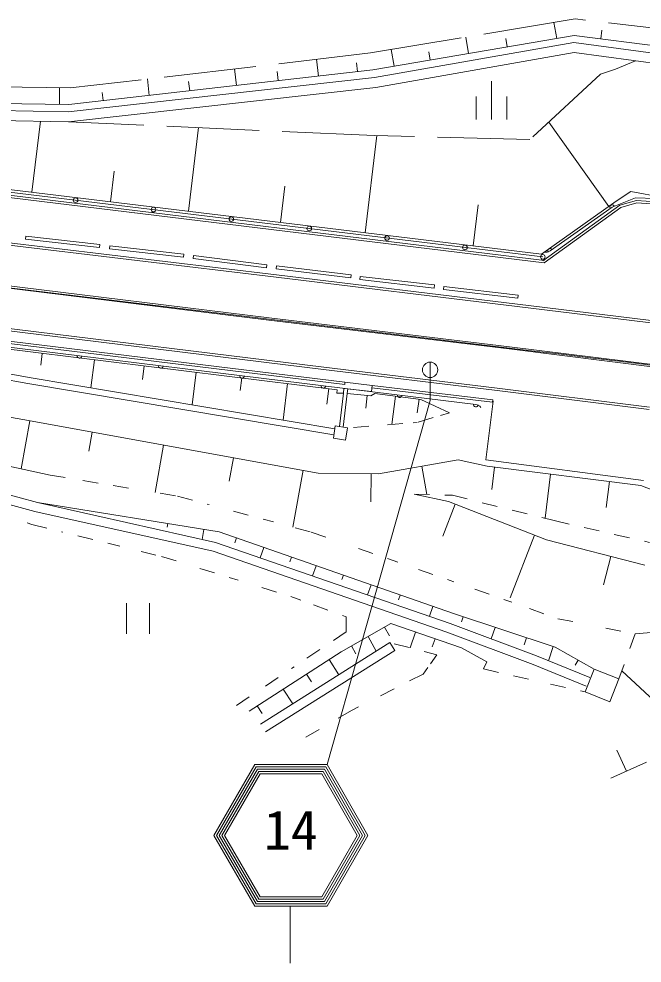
# Model space of a CAD drawing. Units: millimetres, scale not verified. Extents: x 40000 to 680000, y 20000 to 380000.
# Drawn here: x 182611 to 223102, y 248541 to 309912 of the extents above; entities that cross this region are included whole.
import ezdxf
from ezdxf.enums import TextEntityAlignment as Align

# ---------------------------------------------------------------- set-up
doc = ezdxf.new("R2010")
doc.units = ezdxf.units.MM
doc.header["$LTSCALE"] = 1000
for name, pattern in [('CHAIN', [18.5, 12, -1.5, 3.5, -1.5]), ('DASHED', [7.5, 6, -1.5]), ('USER1', [2, 1, -1])]:
    doc.linetypes.add(name, pattern=pattern)
for name, color, linetype, lineweight in [('M-STR-STRC', 7, 'Continuous', 13), ('M-TTL', 7, 'Continuous', 13), ('M-TTL-LINE', 7, 'Continuous', 50)]:
    doc.layers.add(name, color=color, linetype=linetype, lineweight=lineweight)
doc.styles.add('ＭＳ ゴシック', font='')
doc.styles.get('ＭＳ ゴシック').set_extended_font_data('MS Gothic')

msp = doc.modelspace()

# ---------------------------------------------------------------- linework, layer by layer
at = {"layer": 'M-STR-STRC'}
for p, q in [((202633, 261441), (209329, 285101)), ((197940, 261441), (195284, 256841)), ((197940, 261441), (202633, 261441)), ((202633, 261441), (205288, 256841)), ((198026, 261291), (195457, 256841)), ((198113, 261141), (195630, 256841)), ((198200, 260991), (195804, 256841)), ((198286, 260841), (195977, 256841)), ((198026, 261291), (202546, 261291)), ((198113, 261141), (202459, 261141)), ((198200, 260991), (202373, 260991)), ((198286, 260841), (202286, 260841)), ((202286, 260841), (204596, 256841)), ((202373, 260991), (204769, 256841)), ((202459, 261141), (204942, 256841)), ((202546, 261291), (205115, 256841)), ((197940, 252241), (195284, 256841)), ((198026, 252391), (195457, 256841)), ((198113, 252541), (195630, 256841)), ((198200, 252691), (195804, 256841)), ((198286, 252841), (195977, 256841)), ((202286, 252841), (204596, 256841)), ((202373, 252691), (204769, 256841)), ((202459, 252541), (204942, 256841)), ((202546, 252391), (205115, 256841)), ((202633, 252241), (205288, 256841)), ((202633, 252241), (197940, 252241)), ((202546, 252391), (198026, 252391)), ((202459, 252541), (198113, 252541)), ((202373, 252691), (198200, 252691)), ((202286, 252841), (198286, 252841)), ((200237, 252241), (200237, 248541))]:
    msp.add_line(p, q, dxfattribs=at)
at = {"layer": 'M-TTL', "linetype": 'DASHED'}
for p, q in [((218744, 309912), (205457, 307696)), ((226881, 308956), (218744, 309912)), ((205457, 307696), (185941, 305421)), ((222671, 307177), (221370, 306646)), ((220407, 306316), (215801, 302066)), ((221370, 306646), (220407, 306316)), ((185941, 305421), (165907, 305747)), ((205705, 302328), (185841, 303230)), ((215801, 302066), (205705, 302328)), ((184634, 280260), (181951, 280839)), ((183158, 277147), (183447, 277051))]:
    msp.add_line(p, q, dxfattribs=at)
at = {"layer": 'M-TTL'}
for p, q in [((217375, 309684), (217553, 308638)), ((218689, 308831), (205597, 306601)), ((211648, 308729), (211830, 307663)), ((226810, 307789), (218689, 308831)), ((220495, 309179), (220422, 308609)), ((205708, 306104), (218671, 308380)), ((214239, 308646), (214334, 308089)), ((218671, 308380), (226737, 307283)), ((205800, 305460), (218683, 307722)), ((206803, 307921), (206988, 306838)), ((209240, 307781), (209332, 307237)), ((218683, 307722), (226687, 306634)), ((201954, 307288), (202078, 306199)), ((204553, 307060), (204618, 306489)), ((205597, 306601), (185858, 304344)), ((196623, 306666), (196746, 305589)), ((199385, 306483), (199452, 305898)), ((185810, 303881), (205708, 306104)), ((190958, 306006), (191080, 304941)), ((193641, 305834), (193708, 305242)), ((213320, 305867), (213320, 303367)), ((185256, 305432), (185241, 304353)), ((185841, 303230), (205800, 305460)), ((188016, 305137), (188078, 304598)), ((185858, 304344), (165820, 304636)), ((212320, 304867), (212320, 303367)), ((214320, 303367), (214320, 304867)), ((165835, 304212), (185810, 303881)), ((165805, 303562), (185841, 303230)), ((184013, 303261), (183452, 298642)), ((217038, 303207), (220932, 297724)), ((194288, 302846), (193628, 297407)), ((205869, 302323), (205103, 296015)), ((166065, 300751), (216568, 294625)), ((165910, 300251), (216749, 294056)), ((165928, 300399), (216767, 294205)), ((166057, 300590), (216651, 294441)), ((188807, 300006), (188566, 298021)), ((199898, 299035), (199612, 296681)), ((222669, 298273), (221153, 297678)), ((221419, 298070), (222359, 298692)), ((222359, 298692), (225274, 298141)), ((223952, 298241), (222669, 298273)), ((212456, 297835), (212131, 295163)), ((216568, 294625), (221419, 298070)), ((221658, 297798), (216661, 294178)), ((221725, 297661), (216749, 294056)), ((221153, 297678), (217120, 294833)), ((222741, 298108), (221658, 297798)), ((222757, 297957), (221725, 297661)), ((223986, 298017), (222741, 298108)), ((223966, 297868), (222757, 297957)), ((199342, 293281), (177461, 295898)), ((199324, 293132), (177443, 295749)), ((183044, 295600), (183067, 295799)), ((187839, 295050), (183044, 295600)), ((183067, 295799), (187862, 295249)), ((187862, 295249), (187839, 295050)), ((188499, 294961), (188521, 295160)), ((193306, 294430), (188499, 294961)), ((188521, 295160), (193328, 294629)), ((193328, 294629), (193306, 294430)), ((193941, 294331), (193965, 294530)), ((198696, 293736), (193941, 294331)), ((193965, 294530), (198721, 293934)), ((198721, 293934), (198696, 293736)), ((199330, 293666), (199355, 293865)), ((204172, 293071), (199330, 293666)), ((199355, 293865), (204196, 293269)), ((178214, 292860), (198857, 290335)), ((178233, 293009), (198875, 290484)), ((214987, 291221), (199324, 293132)), ((215005, 291370), (199342, 293281)), ((204196, 293269), (204172, 293071)), ((204762, 292973), (204785, 293171)), ((209583, 292419), (204762, 292973)), ((204785, 293171), (209605, 292618)), ((209605, 292618), (209583, 292419)), ((210199, 292327), (210222, 292526)), ((215034, 291763), (210199, 292327)), ((210222, 292526), (215057, 291961)), ((215057, 291961), (215034, 291763)), ((171038, 290989), (202412, 287133)), ((171057, 291138), (202430, 287282)), ((214987, 291221), (224392, 290073)), ((215005, 291370), (224411, 290222)), ((170682, 290338), (203797, 286293)), ((198857, 290335), (214475, 288457)), ((198875, 290484), (214493, 288605)), ((170664, 290189), (203779, 286144)), ((170671, 289827), (203298, 285810)), ((170704, 289946), (202396, 286065)), ((170966, 288804), (183268, 286610)), ((224108, 287249), (214474, 288457)), ((224127, 287398), (214493, 288605)), ((170896, 288410), (183200, 286216)), ((184036, 287413), (184130, 288170)), ((187294, 285934), (187518, 287753)), ((190638, 286463), (190747, 287355)), ((202430, 287282), (213519, 285932)), ((209329, 287601), (209329, 285101)), ((183268, 286610), (203140, 283274)), ((193862, 284832), (194122, 286940)), ((202412, 287133), (213501, 285783)), ((182875, 283869), (169200, 286269)), ((183200, 286216), (203077, 282879)), ((196990, 285763), (197090, 286574)), ((199771, 283840), (200062, 286209)), ((202396, 286065), (212296, 284847)), ((203797, 286293), (203779, 286144)), ((203797, 286293), (205563, 286082)), ((205563, 286082), (205516, 285684)), ((205563, 286082), (213401, 285143)), ((202619, 284881), (202742, 285879)), ((203257, 285576), (203298, 285810)), ((203696, 285586), (203257, 285576)), ((203433, 283414), (203696, 285586)), ((203680, 283375), (203944, 285559)), ((203696, 285586), (203728, 285901)), ((203749, 285895), (205516, 285684)), ((203944, 285559), (203976, 285868)), ((205475, 285418), (203944, 285559)), ((205151, 284604), (205228, 285440)), ((205475, 285418), (205739, 285573)), ((205546, 285933), (213383, 284994)), ((205739, 285573), (208728, 285180)), ((206845, 283559), (207087, 285396)), ((213501, 285783), (223557, 284529)), ((213519, 285932), (223575, 284678)), ((208497, 284314), (208613, 285195)), ((208728, 285180), (210589, 284316)), ((212939, 281255), (213420, 285062)), ((213383, 284994), (213401, 285143)), ((182762, 280664), (183328, 283787)), ((202063, 280393), (182875, 283869)), ((187157, 281820), (187380, 283053)), ((203041, 282651), (203169, 283456)), ((203169, 283456), (203951, 283332)), ((203951, 283332), (203823, 282526)), ((203823, 282526), (203041, 282651)), ((191458, 279137), (192015, 282213)), ((196275, 279859), (196552, 281391)), ((205978, 280338), (211143, 281252)), ((211143, 281252), (213032, 280833)), ((223188, 279914), (212939, 281255)), ((200417, 276878), (201086, 280570)), ((209117, 279003), (208793, 280836)), ((213032, 280833), (223015, 279583)), ((213331, 279315), (213514, 280772)), ((202063, 280393), (205978, 280338)), ((205481, 278530), (205507, 280345)), ((216801, 277452), (217159, 280316)), ((183811, 278476), (179942, 279527)), ((220768, 278158), (220978, 279838)), ((223015, 279583), (228497, 277414)), ((183654, 277897), (179782, 278949)), ((210524, 278543), (208285, 279029)), ((195394, 275890), (183811, 278476)), ((183811, 278476), (195630, 276572)), ((210150, 276299), (210962, 278371)), ((216881, 276049), (210524, 278543)), ((195224, 275314), (183654, 277897)), ((192253, 276884), (192290, 277110)), ((194527, 276083), (194631, 276733)), ((195630, 276572), (210837, 271257)), ((196633, 275865), (196744, 276183)), ((214529, 272291), (216120, 276348)), ((210629, 270618), (195394, 275890)), ((198289, 274888), (198524, 275561)), ((223277, 274414), (216881, 276049)), ((210425, 270054), (195224, 275314)), ((220603, 273118), (221078, 274976)), ((200213, 274626), (200321, 274933)), ((201697, 273709), (201928, 274371)), ((203601, 273469), (203700, 273751)), ((205262, 272475), (205489, 273126)), ((189593, 271940), (189593, 269940)), ((191093, 271940), (191093, 269940)), ((207265, 272147), (207376, 272466)), ((209279, 271085), (209502, 271723)), ((210837, 271257), (217457, 269074)), ((211369, 270715), (211478, 271045)), ((203542, 268782), (206780, 270606)), ((206686, 269806), (206366, 270373)), ((206780, 270606), (211360, 269023)), ((208035, 269030), (208387, 270051)), ((216014, 267956), (210425, 270054)), ((216233, 268515), (210629, 270618)), ((213301, 269615), (213548, 270363)), ((224707, 270105), (222652, 269937)), ((205832, 268815), (205294, 269769)), ((209468, 269090), (209650, 269615)), ((215445, 269227), (215597, 269687)), ((206716, 269373), (198314, 264070)), ((207036, 268865), (198634, 263563)), ((204510, 268649), (204220, 269164)), ((207036, 268865), (206716, 269373)), ((211360, 269023), (213021, 268118)), ((217024, 268191), (217329, 269116)), ((217457, 269074), (219993, 267644)), ((197577, 264921), (203542, 268782)), ((203402, 267281), (202759, 268275)), ((219699, 267096), (216233, 268515)), ((218750, 267905), (218938, 268239)), ((213021, 268118), (212805, 267661)), ((219472, 266541), (216014, 267956)), ((219408, 266163), (219993, 267644)), ((219993, 267644), (221599, 267009)), ((201618, 266831), (201296, 267328)), ((221599, 267009), (221014, 265528)), ((221792, 267547), (225642, 263947)), ((200403, 265388), (199781, 266348)), ((221014, 265528), (219408, 266163)), ((198423, 264765), (198102, 265261)), ((221470, 262376), (222079, 261011)), ((223392, 261597), (221061, 260557))]:
    msp.add_line(p, q, dxfattribs=at)
at = {"layer": 'M-TTL', "linetype": 'USER1'}
for p, q in [((210589, 284316), (210005, 284142)), ((207558, 283615), (206082, 283499)), ((208482, 283687), (208227, 283667)), ((209517, 283996), (208482, 283687)), ((205347, 283441), (203951, 283332)), ((184634, 280260), (185608, 280100)), ((186770, 279908), (190445, 279304)), ((191796, 279082), (192918, 278897)), ((192918, 278897), (194976, 278343)), ((208285, 279029), (210774, 278950)), ((210774, 278950), (217398, 277303)), ((196550, 277919), (199149, 277219)), ((183447, 277051), (185460, 276555)), ((200560, 276839), (201605, 276558)), ((217398, 277303), (223577, 275887)), ((186437, 276314), (189171, 275640)), ((201605, 276558), (203304, 275967)), ((190545, 275302), (191873, 274975)), ((191873, 274975), (193078, 274600)), ((204672, 275490), (207224, 274602)), ((194373, 274198), (196868, 273424)), ((208571, 274133), (210640, 273413)), ((210640, 273413), (210872, 273330)), ((198401, 272948), (200272, 272368)), ((212225, 272849), (214636, 271992)), ((200272, 272368), (200935, 272125)), ((201748, 271827), (203865, 271051)), ((215784, 271584), (217630, 270928)), ((203865, 271051), (203871, 270067)), ((217630, 270928), (219266, 270605)), ((203871, 270067), (203046, 269514)), ((220749, 270313), (222652, 269937)), ((222652, 269937), (222300, 268958)), ((202159, 268918), (200325, 267687)), ((207971, 269047), (206716, 269373)), ((209775, 268578), (208942, 268794)), ((209775, 268578), (209357, 267997)), ((209190, 267764), (208878, 267331)), ((212805, 267661), (213903, 267412)), ((221937, 267950), (221599, 267009)), ((199465, 267109), (198067, 266171)), ((208878, 267331), (207628, 266695)), ((214743, 267221), (216371, 266852)), ((206990, 266370), (205310, 265514)), ((217143, 266677), (219408, 266163)), ((197573, 265839), (196370, 265032)), ((204671, 265189), (204218, 264958)), ((204218, 264958), (203064, 264285)), ((202121, 263735), (200617, 262857))]:
    msp.add_line(p, q, dxfattribs=at)
at = {"layer": 'M-TTL'}
for centre, radius in [((186294, 298131), 150), ((191354, 297516), 150), ((196413, 296901), 150), ((201473, 296286), 150), ((206532, 295671), 150), ((211591, 295056), 150), ((216651, 294441), 150), ((209329, 287101), 500)]:
    msp.add_circle(centre, radius, dxfattribs=at)
for centre, radius, start, end in [((221153, 297678), 150, 21.44944, 215.19623), ((216832, 295242), 500, 260.19623, 305.19623), ((217120, 294833), 150, 35.19623, 215.19623), ((186550, 288006), 150, 173.01805, 353.01805), ((191832, 287359), 150, 173.01805, 353.01805), ((197114, 286712), 150, 173.01805, 353.01805), ((202396, 286065), 150, 173.01805, 352.98436), ((207346, 285456), 150, 172.98436, 352.98436), ((212296, 284847), 150, 172.98436, 352.98436), ((212235, 284351), 500, 37.98436, 82.98436)]:
    msp.add_arc(centre, radius, start, end, dxfattribs=at)
at = {"layer": 'M-TTL-LINE', "color": 2, "lineweight": 13}
msp.add_line((131273, 298553), (216463, 288279), dxfattribs=at)
at = {"layer": 'M-TTL-LINE', "color": 2, "linetype": 'CHAIN', "lineweight": 13}
msp.add_open_spline([(216463, 288279), (221978, 287615), (227494, 286952), (233001, 286223), (238839, 285450), (244667, 284603), (250470, 283599), (257882, 282315), (265254, 280773), (272530, 278875), (280068, 276908), (287504, 274558), (294905, 272116), (303694, 269216), (312434, 266185), (321223, 263302), (326340, 261624), (331473, 259995), (336617, 258389), (340887, 257056), (345164, 255739), (349512, 254695), (353439, 253753), (357424, 253033), (361433, 252525), (365455, 252016), (369501, 251720), (373555, 251659), (377463, 251600), (381377, 251760), (385257, 252200), (387449, 252449), (389630, 252788), (391802, 253181), (395068, 253773), (398313, 254489), (401505, 255388), (403512, 255954), (405498, 256592), (407473, 257263), (410211, 258193), (412926, 259185), (415613, 260251), (418238, 261291), (420834, 262402), (423426, 263522), (424802, 264117), (426177, 264715), (427553, 265313)], degree=3, knots=[0, 0, 0, 0, 1, 1, 1, 2, 2, 2, 3, 3, 3, 4, 4, 4, 5, 5, 5, 6, 6, 6, 7, 7, 7, 8, 8, 8, 9, 9, 9, 10, 10, 10, 11, 11, 11, 12, 12, 12, 13, 13, 13, 14, 14, 14, 15, 15, 15, 16, 16, 16, 16], dxfattribs=at)

# ---------------------------------------------------------------- texts
at = {"layer": 'M-STR-STRC', "style": 'ＭＳ ゴシック'}
msp.add_text('14', height=2566, dxfattribs=at).set_placement((198536, 255140), align=Align.BOTTOM_LEFT)

doc.saveas('drawing.dxf')
